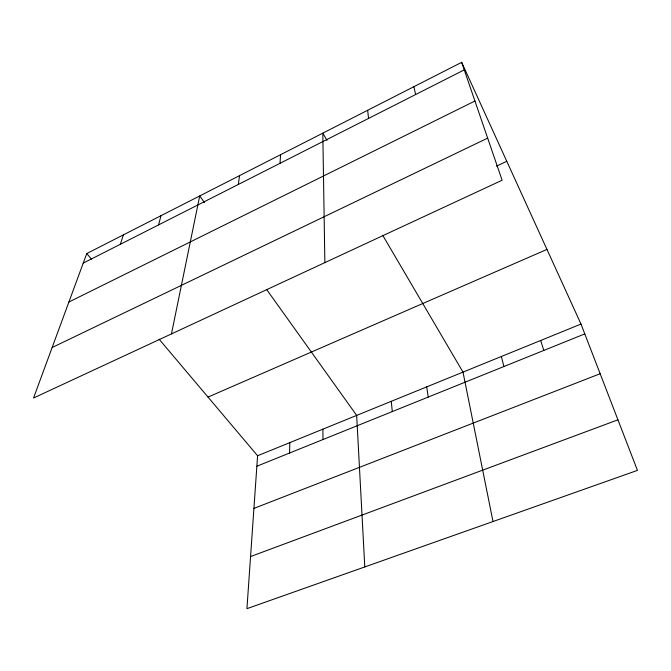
<?xml version="1.0" encoding="UTF-8"?>
<svg xmlns="http://www.w3.org/2000/svg" width="671" height="671" viewBox="0 0 671 671"><rect width="100%" height="100%" fill="white"/><g stroke="black" fill="none" stroke-linecap="round" stroke-linejoin="round"><path stroke-width="1.01" d="M289.536 453.042L289.855 442.608M280 163.321L280.57 154.699M159.061 339.14L257.589 455.752L246.928 608.672L637.45 470.379L580.994 324.068L461.665 62.328L86.752 253.554L33.55 398.004L502.109 180.247L461.665 62.328M238.331 184.45L239.564 175.609M171.449 333.923L199.723 195.932L204.546 202.667M158.566 224.902L161.006 215.676M120.369 244.269L123.363 234.884M83.229 263.107L464.248 69.885M68.895 302.025L474.934 101.019M52.145 347.511L487.658 138.125M496.456 166.14L506.781 161.283M208.018 397.089L546.957 249.411M257.589 455.752L580.994 324.068M256.85 466.228L584.785 333.898M253.915 508.4L600.159 373.73M250.56 556.561L617.941 419.811M86.752 253.554L91.449 259.115M266.773 289.687L356.67 415.399L364.789 566.936M327.003 140.331L322.801 133.16L324.865 262.621M382.722 235.286L462.998 372.111L493.009 521.535M540.65 340.491L543.829 350.421M501.329 356.502L503.921 366.525M413.906 86.685L415.626 94.536M426.706 386.89L428.224 397.073M367.641 110.279L368.547 118.415M391.277 401.317L392.3 411.575M322.877 429.163L322.986 439.547"/></g></svg>
